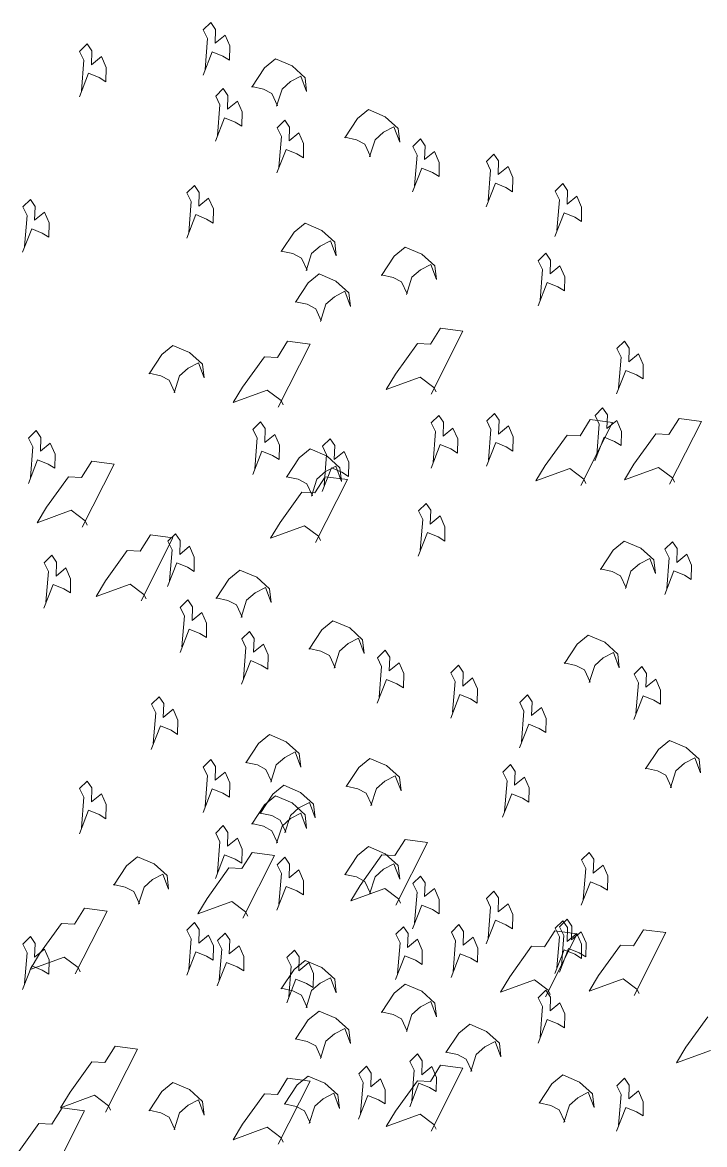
# Model space of a CAD drawing. Header units: millimetres. Extents: x 318905 to 439572, y -5133 to 105868.
# Drawn here: x 438276 to 438834, y 1159 to 2076 of the extents above; entities that cross this region are included whole.
import ezdxf

# ---------------------------------------------------------------- set-up
doc = ezdxf.new("R2010")
doc.units = ezdxf.units.MM
doc.header["$MEASUREMENT"] = 0
doc.layers.add('INTI_Agencement_Stylo_No__82', color=7, linetype='Continuous', lineweight=13, true_color=0xaaaaaa)

# ---------------------------------------------------------------- blocks, each defined once
blk = doc.blocks.new('haie[5]', base_point=(438117.27, -361.73))
at = {"layer": 'INTI_Agencement_Stylo_No__82', "linetype": 'Continuous'}
for p, q in [((438430.12, 2075.66), (438423.87, 2069.51)), ((438433.95, 2070.02), (438430.12, 2075.66)), ((438423.87, 2069.51), (438427.32, 2062.47)), ((438433.56, 2058.75), (438433.95, 2070.02)), ((438441.64, 2065.38), (438433.56, 2058.75)), ((438445.5, 2056.5), (438441.64, 2065.38)), ((438328.98, 2058.06), (438322.74, 2051.89)), ((438332.81, 2052.42), (438328.98, 2058.06)), ((438427.32, 2062.47), (438425.3, 2037.33)), ((438445.31, 2044.88), (438445.5, 2056.5)), ((438322.74, 2051.89), (438326.18, 2044.83)), ((438326.18, 2044.83), (438324.17, 2019.71)), ((438332.41, 2041.15), (438332.81, 2052.42)), ((438340.49, 2047.73), (438332.41, 2041.15)), ((438344.35, 2038.9), (438340.49, 2047.73)), ((438423.71, 2032.5), (438431.22, 2051.76)), ((438431.22, 2051.76), (438439.87, 2048.22)), ((438439.87, 2048.22), (438445.31, 2044.88)), ((438482.8, 2045.97), (438473.8, 2038.62)), ((438496.51, 2040.13), (438482.8, 2045.97)), ((438344.16, 2027.26), (438344.35, 2038.9)), ((438473.8, 2038.62), (438463.41, 2022.84)), ((438507.08, 2030.53), (438496.51, 2040.13)), ((438322.55, 2014.91), (438330.07, 2034.19)), ((438330.07, 2034.19), (438338.72, 2030.62)), ((438338.72, 2030.62), (438344.16, 2027.26)), ((438488.22, 2021.23), (438495.21, 2027.38)), ((438495.21, 2027.38), (438503.71, 2031.79)), ((438503.71, 2031.79), (438508.38, 2019.35)), ((438508.38, 2019.35), (438507.08, 2030.53)), ((438440.21, 2021.66), (438433.98, 2015.54)), ((438444.02, 2016.05), (438440.21, 2021.66)), ((438463.41, 2022.84), (438463.41, 2023.25)), ((438463.41, 2023.25), (438472.95, 2021.16)), ((438472.95, 2021.16), (438479.91, 2017.52)), ((438479.91, 2017.52), (438484.52, 2007.63)), ((438483.78, 2007.22), (438488.22, 2021.23)), ((438433.98, 2015.54), (438437.43, 2008.43)), ((438437.43, 2008.43), (438435.4, 1983.33)), ((438443.64, 2004.76), (438444.02, 2016.05)), ((438451.74, 2011.36), (438443.64, 2004.76)), ((438455.59, 2002.51), (438451.74, 2011.36)), ((438455.42, 1990.89), (438455.59, 2002.51)), ((438558.88, 2004.51), (438549.89, 1997.18)), ((438572.58, 1998.64), (438558.88, 2004.51)), ((438583.17, 1989.11), (438572.58, 1998.64)), ((438433.79, 1978.56), (438441.31, 1997.79)), ((438441.31, 1997.79), (438449.95, 1994.24)), ((438449.95, 1994.24), (438455.42, 1990.89)), ((438490.53, 1995.84), (438484.3, 1989.69)), ((438484.3, 1989.69), (438487.76, 1982.61)), ((438494.37, 1990.18), (438490.53, 1995.84)), ((438493.96, 1978.93), (438494.37, 1990.18)), ((438549.89, 1997.18), (438539.51, 1981.39)), ((438571.28, 1985.98), (438579.78, 1990.36)), ((438579.78, 1990.36), (438584.46, 1977.95)), ((438487.76, 1982.61), (438485.72, 1957.49)), ((438502.06, 1985.54), (438493.96, 1978.93)), ((438505.91, 1976.66), (438502.06, 1985.54)), ((438539.51, 1981.39), (438539.5, 1981.8)), ((438539.5, 1981.8), (438549.05, 1979.71)), ((438564.29, 1979.79), (438571.28, 1985.98)), ((438584.46, 1977.95), (438583.17, 1989.11)), ((438601.44, 1980.48), (438595.21, 1974.35)), ((438605.27, 1974.89), (438601.44, 1980.48)), ((438484.12, 1952.68), (438491.63, 1971.97)), ((438491.63, 1971.97), (438500.28, 1968.38)), ((438505.73, 1965.06), (438505.91, 1976.66)), ((438549.05, 1979.71), (438555.97, 1976.12)), ((438555.97, 1976.12), (438560.59, 1966.19)), ((438559.86, 1965.79), (438564.29, 1979.79)), ((438595.21, 1974.35), (438598.67, 1967.27)), ((438604.88, 1963.64), (438605.27, 1974.89)), ((438500.28, 1968.38), (438505.73, 1965.06)), ((438598.67, 1967.27), (438596.63, 1942.15)), ((438612.98, 1970.2), (438604.88, 1963.64)), ((438616.82, 1961.34), (438612.98, 1970.2)), ((438661.56, 1968.13), (438655.33, 1962.05)), ((438655.33, 1962.05), (438658.78, 1954.92)), ((438665.38, 1962.54), (438661.56, 1968.13)), ((438665, 1951.31), (438665.38, 1962.54)), ((438595.03, 1937.39), (438602.57, 1956.62)), ((438602.57, 1956.62), (438611.2, 1953.06)), ((438611.2, 1953.06), (438616.64, 1949.7)), ((438616.64, 1949.7), (438616.82, 1961.34)), ((438658.78, 1954.92), (438656.76, 1929.82)), ((438673.08, 1957.87), (438665, 1951.31)), ((438676.95, 1948.99), (438673.08, 1957.87)), ((438655.17, 1925.02), (438662.68, 1944.28)), ((438662.68, 1944.28), (438671.3, 1940.71)), ((438676.77, 1937.37), (438676.95, 1948.99)), ((438717.88, 1943.95), (438711.63, 1937.8)), ((438721.68, 1938.34), (438717.88, 1943.95)), ((438416.7, 1942.5), (438410.46, 1936.35)), ((438410.46, 1936.35), (438413.9, 1929.27)), ((438420.52, 1936.86), (438416.7, 1942.5)), ((438420.14, 1925.64), (438420.52, 1936.86)), ((438671.3, 1940.71), (438676.77, 1937.37)), ((438711.63, 1937.8), (438715.08, 1930.7)), ((438721.28, 1927.07), (438721.68, 1938.34)), ((438282.48, 1930.98), (438276.24, 1924.9)), ((438286.3, 1925.39), (438282.48, 1930.98)), ((438285.91, 1914.16), (438286.3, 1925.39)), ((438413.9, 1929.27), (438411.89, 1904.15)), ((438428.22, 1932.19), (438420.14, 1925.64)), ((438432.07, 1923.34), (438428.22, 1932.19)), ((438715.08, 1930.7), (438713.06, 1905.6)), ((438729.4, 1933.63), (438721.28, 1927.07)), ((438733.25, 1924.77), (438729.4, 1933.63)), ((438276.24, 1924.9), (438279.71, 1917.84)), ((438279.71, 1917.84), (438277.67, 1892.7)), ((438294, 1920.72), (438285.91, 1914.16)), ((438297.87, 1911.87), (438294, 1920.72)), ((438410.28, 1899.39), (438417.8, 1918.63)), ((438417.8, 1918.63), (438426.44, 1915.06)), ((438431.89, 1911.7), (438432.07, 1923.34)), ((438711.46, 1900.82), (438718.99, 1920.06)), ((438718.99, 1920.06), (438727.6, 1916.51)), ((438727.6, 1916.51), (438733.05, 1913.15)), ((438733.05, 1913.15), (438733.25, 1924.77)), ((438276.08, 1887.87), (438283.59, 1907.13)), ((438283.59, 1907.13), (438292.22, 1903.6)), ((438297.67, 1900.25), (438297.87, 1911.87)), ((438426.44, 1915.06), (438431.89, 1911.7)), ((438507.05, 1911.56), (438498.03, 1904.21)), ((438520.72, 1905.69), (438507.05, 1911.56)), ((438292.22, 1903.6), (438297.67, 1900.25)), ((438498.03, 1904.21), (438487.64, 1888.43)), ((438531.3, 1896.12), (438520.72, 1905.69)), ((438487.64, 1888.43), (438487.64, 1888.81)), ((438487.64, 1888.81), (438497.17, 1886.76)), ((438512.43, 1886.82), (438519.45, 1892.98)), ((438519.45, 1892.98), (438527.92, 1897.37)), ((438527.92, 1897.37), (438532.61, 1884.96)), ((438532.61, 1884.96), (438531.3, 1896.12)), ((438588.94, 1892.14), (438579.92, 1884.8)), ((438602.63, 1886.29), (438588.94, 1892.14)), ((438497.17, 1886.76), (438504.13, 1883.13)), ((438504.13, 1883.13), (438508.73, 1873.18)), ((438508.01, 1872.78), (438512.43, 1886.82)), ((438579.92, 1884.8), (438569.55, 1869.03)), ((438613.21, 1876.72), (438602.63, 1886.29)), ((438704.01, 1887.12), (438697.78, 1880.98)), ((438697.78, 1880.98), (438701.22, 1873.89)), ((438707.84, 1881.53), (438704.01, 1887.12)), ((438707.44, 1870.24), (438707.84, 1881.53)), ((438518.64, 1870.2), (438509.64, 1862.87)), ((438532.35, 1864.33), (438518.64, 1870.2)), ((438594.35, 1867.43), (438601.35, 1873.57)), ((438601.35, 1873.57), (438609.83, 1878)), ((438609.83, 1878), (438614.53, 1865.54)), ((438614.53, 1865.54), (438613.21, 1876.72)), ((438701.22, 1873.89), (438699.21, 1848.79)), ((438715.54, 1876.85), (438707.44, 1870.24)), ((438719.38, 1867.95), (438715.54, 1876.85)), ((438509.64, 1862.87), (438499.25, 1847.07)), ((438542.9, 1854.77), (438532.35, 1864.33)), ((438569.55, 1869.03), (438569.54, 1869.44)), ((438569.54, 1869.44), (438579.09, 1867.35)), ((438579.09, 1867.35), (438586.04, 1863.69)), ((438586.04, 1863.69), (438590.65, 1853.81)), ((438589.9, 1853.41), (438594.35, 1867.43)), ((438697.6, 1844.01), (438705.12, 1863.23)), ((438705.12, 1863.23), (438713.74, 1859.68)), ((438719.19, 1856.35), (438719.38, 1867.95)), ((438531.05, 1851.62), (438539.55, 1856.03)), ((438539.55, 1856.03), (438544.21, 1843.58)), ((438544.21, 1843.58), (438542.9, 1854.77)), ((438713.74, 1859.68), (438719.19, 1856.35)), ((438499.25, 1847.07), (438499.24, 1847.45)), ((438499.24, 1847.45), (438508.8, 1845.4)), ((438508.8, 1845.4), (438515.75, 1841.75)), ((438519.62, 1831.42), (438524.07, 1845.44)), ((438524.07, 1845.44), (438531.05, 1851.62)), ((438515.75, 1841.75), (438520.35, 1831.84)), ((438617.91, 1825.82), (438609.54, 1812.71)), ((438636.19, 1823.49), (438617.91, 1825.82)), ((438492.84, 1815.21), (438484.48, 1802.04)), ((438511.14, 1812.87), (438492.84, 1815.21)), ((438610.15, 1772.1), (438636.19, 1823.49)), ((438768.3, 1815.27), (438762.05, 1809.19)), ((438772.13, 1809.68), (438768.3, 1815.27)), ((438398.94, 1811.78), (438389.95, 1804.45)), ((438412.64, 1805.97), (438398.94, 1811.78)), ((438485.12, 1761.47), (438511.14, 1812.87)), ((438598.9, 1813.25), (438581.03, 1788.4)), ((438609.54, 1812.71), (438598.9, 1813.25)), ((438762.05, 1809.19), (438765.53, 1802.08)), ((438771.72, 1798.44), (438772.13, 1809.68)), ((438389.95, 1804.45), (438379.56, 1788.66)), ((438411.35, 1793.22), (438419.84, 1797.63)), ((438423.19, 1796.37), (438412.64, 1805.97)), ((438419.84, 1797.63), (438424.5, 1785.2)), ((438473.86, 1802.59), (438455.98, 1777.75)), ((438484.48, 1802.04), (438473.86, 1802.59)), ((438765.53, 1802.08), (438763.5, 1776.95)), ((438779.82, 1805), (438771.72, 1798.44)), ((438783.68, 1796.1), (438779.82, 1805)), ((438379.56, 1788.66), (438379.55, 1789.05)), ((438379.55, 1789.05), (438389.07, 1786.98)), ((438404.35, 1787.04), (438411.35, 1793.22)), ((438424.5, 1785.2), (438423.19, 1796.37)), ((438581.03, 1788.4), (438573.41, 1775.7)), ((438761.87, 1772.16), (438769.41, 1791.42)), ((438769.41, 1791.42), (438778.04, 1787.86)), ((438778.04, 1787.86), (438783.47, 1784.52)), ((438783.47, 1784.52), (438783.68, 1796.1)), ((438389.07, 1786.98), (438396.04, 1783.33)), ((438396.04, 1783.33), (438400.65, 1773.41)), ((438399.92, 1773.06), (438404.35, 1787.04)), ((438573.41, 1775.7), (438601.19, 1785.83)), ((438601.19, 1785.83), (438612.5, 1777.35)), ((438455.98, 1777.75), (438448.36, 1765.06)), ((438448.36, 1765.06), (438476.13, 1775.18)), ((438476.13, 1775.18), (438487.44, 1766.7)), ((438612.5, 1777.35), (438614.23, 1773.77)), ((438487.44, 1766.7), (438489.17, 1763.16)), ((438750.44, 1760.71), (438744.19, 1754.59)), ((438754.27, 1755.06), (438750.44, 1760.71)), ((438616.51, 1754.65), (438610.26, 1748.5)), ((438620.31, 1748.99), (438616.51, 1754.65)), ((438661.91, 1756.31), (438655.68, 1750.16)), ((438665.73, 1750.7), (438661.91, 1756.31)), ((438740.31, 1751.15), (438731.94, 1738.06)), ((438758.6, 1748.83), (438740.31, 1751.15)), ((438744.19, 1754.59), (438747.65, 1747.5)), ((438753.86, 1743.81), (438754.27, 1755.06)), ((438812.92, 1752.1), (438804.55, 1738.97)), ((438831.21, 1749.76), (438812.92, 1752.1)), ((438287.21, 1742.19), (438280.99, 1736.05)), ((438291.04, 1736.58), (438287.21, 1742.19)), ((438470.74, 1749.38), (438464.48, 1743.24)), ((438464.48, 1743.24), (438467.94, 1736.17)), ((438474.54, 1743.79), (438470.74, 1749.38)), ((438474.15, 1732.53), (438474.54, 1743.79)), ((438610.26, 1748.5), (438613.71, 1741.43)), ((438619.93, 1737.74), (438620.31, 1748.99)), ((438628.04, 1744.32), (438619.93, 1737.74)), ((438631.9, 1735.49), (438628.04, 1744.32)), ((438655.68, 1750.16), (438659.12, 1743.12)), ((438659.12, 1743.12), (438657.1, 1717.98)), ((438665.34, 1739.42), (438665.73, 1750.7)), ((438673.42, 1745.99), (438665.34, 1739.42)), ((438677.29, 1737.13), (438673.42, 1745.99)), ((438732.58, 1697.45), (438758.6, 1748.83)), ((438747.65, 1747.5), (438745.64, 1722.37)), ((438761.97, 1750.41), (438753.86, 1743.81)), ((438765.81, 1741.58), (438761.97, 1750.41)), ((438805.17, 1698.42), (438831.21, 1749.76)), ((438280.99, 1736.05), (438284.44, 1728.98)), ((438290.64, 1725.31), (438291.04, 1736.58)), ((438467.94, 1736.17), (438465.91, 1711.04)), ((438482.27, 1739.1), (438474.15, 1732.53)), ((438486.11, 1730.23), (438482.27, 1739.1)), ((438527.54, 1735.6), (438521.28, 1729.44)), ((438531.36, 1729.95), (438527.54, 1735.6)), ((438613.71, 1741.43), (438611.7, 1716.3)), ((438631.69, 1723.85), (438631.9, 1735.49)), ((438677.1, 1725.53), (438677.29, 1737.13)), ((438721.32, 1738.61), (438703.45, 1713.75)), ((438731.94, 1738.06), (438721.32, 1738.61)), ((438744.01, 1717.63), (438751.56, 1736.86)), ((438751.56, 1736.86), (438760.18, 1733.3)), ((438760.18, 1733.3), (438765.62, 1729.92)), ((438765.62, 1729.92), (438765.81, 1741.58)), ((438793.9, 1739.54), (438776.05, 1714.7)), ((438804.55, 1738.97), (438793.9, 1739.54)), ((438284.44, 1728.98), (438282.42, 1703.85)), ((438298.76, 1731.89), (438290.64, 1725.31)), ((438302.6, 1723.04), (438298.76, 1731.89)), ((438464.31, 1706.27), (438471.82, 1725.53)), ((438471.82, 1725.53), (438480.46, 1721.96)), ((438485.91, 1718.61), (438486.11, 1730.23)), ((438511.35, 1727.28), (438502.34, 1719.96)), ((438525.06, 1721.45), (438511.35, 1727.28)), ((438521.28, 1729.44), (438524.74, 1722.38)), ((438530.94, 1718.69), (438531.36, 1729.95)), ((438539.06, 1725.25), (438530.94, 1718.69)), ((438542.91, 1716.44), (438539.06, 1725.25)), ((438610.11, 1711.47), (438617.62, 1730.72)), ((438617.62, 1730.72), (438626.24, 1727.22)), ((438626.24, 1727.22), (438631.69, 1723.85)), ((438655.5, 1713.18), (438663.05, 1732.44)), ((438663.05, 1732.44), (438671.65, 1728.89)), ((438671.65, 1728.89), (438677.1, 1725.53)), ((438280.81, 1699.09), (438288.35, 1718.34)), ((438288.35, 1718.34), (438296.98, 1714.78)), ((438296.98, 1714.78), (438302.42, 1711.4)), ((438302.42, 1711.4), (438302.6, 1723.04)), ((438332.6, 1717.12), (438324.24, 1703.97)), ((438324.87, 1663.38), (438350.93, 1714.78)), ((438350.93, 1714.78), (438332.6, 1717.12)), ((438480.46, 1721.96), (438485.91, 1718.61)), ((438502.34, 1719.96), (438491.97, 1704.15)), ((438524.74, 1722.38), (438522.7, 1697.24)), ((438535.63, 1711.82), (438525.06, 1721.45)), ((438542.71, 1704.79), (438542.91, 1716.44)), ((438776.05, 1714.7), (438768.43, 1701.97)), ((438516.77, 1702.56), (438523.75, 1708.71)), ((438521.11, 1692.42), (438528.64, 1711.69)), ((438523.75, 1708.71), (438532.25, 1713.12)), ((438528.64, 1711.69), (438537.27, 1708.17)), ((438532.25, 1713.12), (438536.94, 1700.66)), ((438536.94, 1700.66), (438535.63, 1711.82)), ((438537.27, 1708.17), (438542.71, 1704.79)), ((438703.45, 1713.75), (438695.83, 1701.06)), ((438695.83, 1701.06), (438723.62, 1711.16)), ((438723.62, 1711.16), (438734.91, 1702.66)), ((438768.43, 1701.97), (438796.21, 1712.11)), ((438796.21, 1712.11), (438807.51, 1703.61)), ((438313.61, 1704.5), (438295.75, 1679.68)), ((438324.24, 1703.97), (438313.61, 1704.5)), ((438491.97, 1704.15), (438491.96, 1704.55)), ((438491.96, 1704.55), (438501.5, 1702.49)), ((438501.5, 1702.49), (438508.46, 1698.85)), ((438508.46, 1698.85), (438513.06, 1688.92)), ((438512.32, 1688.53), (438516.77, 1702.56)), ((438523.44, 1704.49), (438515.07, 1691.37)), ((438515.7, 1650.75), (438541.73, 1702.16)), ((438541.73, 1702.16), (438523.44, 1704.49)), ((438734.91, 1702.66), (438736.64, 1699.12)), ((438807.51, 1703.61), (438809.25, 1700.07)), ((438504.44, 1691.9), (438486.59, 1667.05)), ((438515.07, 1691.37), (438504.44, 1691.9)), ((438295.75, 1679.68), (438288.13, 1666.95)), ((438606.07, 1682.74), (438599.83, 1676.59)), ((438609.89, 1677.13), (438606.07, 1682.74)), ((438288.13, 1666.95), (438315.92, 1677.09)), ((438315.92, 1677.09), (438327.21, 1668.61)), ((438327.21, 1668.61), (438328.95, 1665.05)), ((438599.83, 1676.59), (438603.29, 1669.53)), ((438603.29, 1669.53), (438601.27, 1644.39)), ((438609.49, 1665.88), (438609.89, 1677.13)), ((438617.59, 1672.48), (438609.49, 1665.88)), ((438621.45, 1663.58), (438617.59, 1672.48)), ((438486.59, 1667.05), (438478.94, 1654.35)), ((438478.94, 1654.35), (438506.73, 1664.48)), ((438506.73, 1664.48), (438518.03, 1655.98)), ((438621.27, 1651.94), (438621.45, 1663.58)), ((438380.7, 1656.92), (438372.34, 1643.77)), ((438372.95, 1603.16), (438399, 1654.56)), ((438399, 1654.56), (438380.7, 1656.92)), ((438401.13, 1657.94), (438394.88, 1651.8)), ((438394.88, 1651.8), (438398.35, 1644.73)), ((438404.97, 1652.3), (438401.13, 1657.94)), ((438404.57, 1641.06), (438404.97, 1652.3)), ((438518.03, 1655.98), (438519.76, 1652.42)), ((438599.64, 1639.63), (438607.19, 1658.87)), ((438607.19, 1658.87), (438615.8, 1655.3)), ((438615.8, 1655.3), (438621.27, 1651.94)), ((438768.02, 1651.97), (438759.02, 1644.64)), ((438781.72, 1646.17), (438768.02, 1651.97)), ((438807.63, 1651.44), (438801.4, 1645.3)), ((438811.47, 1645.83), (438807.63, 1651.44)), ((438361.71, 1644.32), (438343.85, 1619.46)), ((438372.34, 1643.77), (438361.71, 1644.32)), ((438398.35, 1644.73), (438396.31, 1619.6)), ((438412.66, 1647.66), (438404.57, 1641.06)), ((438416.51, 1638.79), (438412.66, 1647.66)), ((438759.02, 1644.64), (438748.64, 1628.86)), ((438792.3, 1636.57), (438781.72, 1646.17)), ((438801.4, 1645.3), (438804.87, 1638.26)), ((438811.08, 1634.56), (438811.47, 1645.83)), ((438819.17, 1641.14), (438811.08, 1634.56)), ((438823.05, 1632.26), (438819.17, 1641.14)), ((438299.99, 1640.34), (438293.76, 1634.19)), ((438293.76, 1634.19), (438297.2, 1627.13)), ((438303.81, 1634.69), (438299.99, 1640.34)), ((438303.43, 1623.41), (438303.81, 1634.69)), ((438394.71, 1614.79), (438402.24, 1634.09)), ((438402.24, 1634.09), (438410.88, 1630.53)), ((438416.32, 1627.17), (438416.51, 1638.79)), ((438773.44, 1627.25), (438780.44, 1633.39)), ((438780.44, 1633.39), (438788.93, 1637.83)), ((438788.93, 1637.83), (438793.61, 1625.41)), ((438793.61, 1625.41), (438792.3, 1636.57)), ((438804.87, 1638.26), (438802.83, 1613.1)), ((438822.84, 1620.65), (438823.05, 1632.26)), ((438297.2, 1627.13), (438295.19, 1601.99)), ((438311.52, 1630.02), (438303.43, 1623.41)), ((438315.37, 1621.15), (438311.52, 1630.02)), ((438410.88, 1630.53), (438416.32, 1627.17)), ((438453.82, 1628.26), (438444.83, 1620.93)), ((438467.52, 1622.39), (438453.82, 1628.26)), ((438748.64, 1628.86), (438748.64, 1629.28)), ((438748.64, 1629.28), (438758.19, 1627.17)), ((438758.19, 1627.17), (438765.13, 1623.53)), ((438765.13, 1623.53), (438769.73, 1613.65)), ((438769, 1613.23), (438773.44, 1627.25)), ((438801.24, 1608.31), (438808.76, 1627.55)), ((438808.76, 1627.55), (438817.41, 1624)), ((438817.41, 1624), (438822.84, 1620.65)), ((438293.58, 1597.21), (438301.1, 1616.43)), ((438301.1, 1616.43), (438309.73, 1612.9)), ((438315.16, 1609.57), (438315.37, 1621.15)), ((438343.85, 1619.46), (438336.2, 1606.77)), ((438336.2, 1606.77), (438364, 1616.88)), ((438364, 1616.88), (438375.3, 1608.41)), ((438444.83, 1620.93), (438434.42, 1605.13)), ((438466.23, 1609.68), (438474.72, 1614.09)), ((438478.08, 1612.82), (438467.52, 1622.39)), ((438474.72, 1614.09), (438479.39, 1601.64)), ((438309.73, 1612.9), (438315.16, 1609.57)), ((438375.3, 1608.41), (438377.03, 1604.85)), ((438434.42, 1605.13), (438434.42, 1605.55)), ((438434.42, 1605.55), (438443.96, 1603.44)), ((438459.23, 1603.54), (438466.23, 1609.68)), ((438479.39, 1601.64), (438478.08, 1612.82)), ((438411.22, 1603.95), (438404.99, 1597.8)), ((438404.99, 1597.8), (438408.45, 1590.74)), ((438415.05, 1598.31), (438411.22, 1603.95)), ((438414.65, 1587.04), (438415.05, 1598.31)), ((438443.96, 1603.44), (438450.92, 1599.8)), ((438450.92, 1599.8), (438455.53, 1589.87)), ((438454.8, 1589.53), (438459.23, 1603.54)), ((438408.45, 1590.74), (438406.42, 1565.64)), ((438422.75, 1593.64), (438414.65, 1587.04)), ((438426.59, 1584.8), (438422.75, 1593.64)), ((438529.91, 1586.79), (438520.89, 1579.45)), ((438543.6, 1580.94), (438529.91, 1586.79)), ((438404.81, 1560.82), (438412.33, 1580.1)), ((438412.33, 1580.1), (438420.97, 1576.53)), ((438426.43, 1573.18), (438426.59, 1584.8)), ((438461.53, 1578.11), (438455.3, 1571.98)), ((438465.37, 1572.47), (438461.53, 1578.11)), ((438520.89, 1579.45), (438510.52, 1563.7)), ((438554.18, 1571.38), (438543.6, 1580.94)), ((438420.97, 1576.53), (438426.43, 1573.18)), ((438455.3, 1571.98), (438458.77, 1564.89)), ((438464.97, 1561.24), (438465.37, 1572.47)), ((438473.07, 1567.83), (438464.97, 1561.24)), ((438476.93, 1558.95), (438473.07, 1567.83)), ((438535.31, 1562.05), (438542.31, 1568.24)), ((438542.31, 1568.24), (438550.79, 1572.65)), ((438550.79, 1572.65), (438555.49, 1560.2)), ((438555.49, 1560.2), (438554.18, 1571.38)), ((438729.48, 1567.73), (438719.1, 1551.95)), ((438738.49, 1575.06), (438729.48, 1567.73)), ((438752.2, 1569.28), (438738.49, 1575.06)), ((438762.75, 1559.67), (438752.2, 1569.28)), ((438458.77, 1564.89), (438456.74, 1539.78)), ((438476.74, 1547.33), (438476.93, 1558.95)), ((438510.52, 1563.7), (438510.51, 1564.08)), ((438510.51, 1564.08), (438520.06, 1561.99)), ((438520.06, 1561.99), (438527, 1558.37)), ((438530.86, 1548.06), (438535.31, 1562.05)), ((438572.45, 1562.78), (438566.21, 1556.63)), ((438576.28, 1557.17), (438572.45, 1562.78)), ((438750.9, 1556.51), (438759.4, 1560.89)), ((438759.4, 1560.89), (438764.07, 1548.5)), ((438764.07, 1548.5), (438762.75, 1559.67)), ((438455.14, 1534.95), (438462.65, 1554.25)), ((438462.65, 1554.25), (438471.3, 1550.68)), ((438471.3, 1550.68), (438476.74, 1547.33)), ((438527, 1558.37), (438531.62, 1548.48)), ((438566.21, 1556.63), (438569.69, 1549.59)), ((438569.69, 1549.59), (438567.66, 1524.46)), ((438575.89, 1545.93), (438576.28, 1557.17)), ((438583.99, 1552.5), (438575.89, 1545.93)), ((438587.83, 1543.65), (438583.99, 1552.5)), ((438632.58, 1550.44), (438626.33, 1544.34)), ((438636.41, 1544.84), (438632.58, 1550.44)), ((438719.1, 1551.95), (438719.09, 1552.37)), ((438719.09, 1552.37), (438728.62, 1550.28)), ((438728.62, 1550.28), (438735.6, 1546.65)), ((438739.46, 1536.33), (438743.91, 1550.34)), ((438743.91, 1550.34), (438750.9, 1556.51)), ((438782.46, 1549.42), (438776.23, 1543.29)), ((438786.28, 1543.81), (438782.46, 1549.42)), ((438587.65, 1532.01), (438587.83, 1543.65)), ((438626.33, 1544.34), (438629.81, 1537.22)), ((438636.01, 1533.55), (438636.41, 1544.84)), ((438644.1, 1540.14), (438636.01, 1533.55)), ((438647.97, 1531.28), (438644.1, 1540.14)), ((438735.6, 1546.65), (438740.2, 1536.72)), ((438776.23, 1543.29), (438779.67, 1536.19)), ((438785.88, 1532.52), (438786.28, 1543.81)), ((438566.04, 1519.65), (438573.59, 1538.91)), ((438573.59, 1538.91), (438582.21, 1535.36)), ((438582.21, 1535.36), (438587.65, 1532.01)), ((438629.81, 1537.22), (438627.77, 1512.09)), ((438647.77, 1519.64), (438647.97, 1531.28)), ((438779.67, 1536.19), (438777.66, 1511.1)), ((438793.99, 1539.12), (438785.88, 1532.52)), ((438797.84, 1530.27), (438793.99, 1539.12)), ((438387.71, 1524.78), (438381.47, 1518.63)), ((438391.55, 1519.14), (438387.71, 1524.78)), ((438626.19, 1507.32), (438633.69, 1526.54)), ((438633.69, 1526.54), (438642.31, 1523)), ((438642.31, 1523), (438647.77, 1519.64)), ((438688.89, 1526.22), (438682.63, 1520.07)), ((438692.71, 1520.62), (438688.89, 1526.22)), ((438776.05, 1506.29), (438783.58, 1525.52)), ((438783.58, 1525.52), (438792.2, 1522)), ((438792.2, 1522), (438797.65, 1518.65)), ((438797.65, 1518.65), (438797.84, 1530.27)), ((438381.47, 1518.63), (438384.93, 1511.57)), ((438391.15, 1507.9), (438391.55, 1519.14)), ((438399.24, 1514.5), (438391.15, 1507.9)), ((438403.08, 1505.6), (438399.24, 1514.5)), ((438682.63, 1520.07), (438686.11, 1513)), ((438686.11, 1513), (438684.08, 1487.89)), ((438692.3, 1509.35), (438692.71, 1520.62)), ((438700.42, 1515.93), (438692.3, 1509.35)), ((438704.26, 1507.04), (438700.42, 1515.93)), ((438384.93, 1511.57), (438382.91, 1486.46)), ((438402.89, 1494.01), (438403.08, 1505.6)), ((438704.07, 1495.44), (438704.26, 1507.04)), ((438381.29, 1481.65), (438388.82, 1500.88)), ((438388.82, 1500.88), (438397.46, 1497.34)), ((438397.46, 1497.34), (438402.89, 1494.01)), ((438682.48, 1483.1), (438689.99, 1502.36)), ((438689.99, 1502.36), (438698.61, 1498.78)), ((438698.61, 1498.78), (438704.07, 1495.44)), ((438469.05, 1486.52), (438458.66, 1470.73)), ((438478.05, 1493.82), (438469.05, 1486.52)), ((438491.74, 1487.99), (438478.05, 1493.82)), ((438502.31, 1478.41), (438491.74, 1487.99)), ((438804.99, 1489.1), (438796, 1481.77)), ((438818.68, 1483.25), (438804.99, 1489.1)), ((438490.45, 1475.27), (438498.94, 1479.66)), ((438498.94, 1479.66), (438503.62, 1467.22)), ((438503.62, 1467.22), (438502.31, 1478.41)), ((438796, 1481.77), (438785.6, 1465.99)), ((438829.27, 1473.66), (438818.68, 1483.25)), ((438430.12, 1473.5), (438423.87, 1467.35)), ((438423.87, 1467.35), (438427.32, 1460.3)), ((438433.95, 1467.85), (438430.12, 1473.5)), ((438433.56, 1456.59), (438433.95, 1467.85)), ((438458.66, 1470.73), (438458.65, 1471.09)), ((438458.65, 1471.09), (438468.2, 1469.03)), ((438468.2, 1469.03), (438475.12, 1465.39)), ((438479.02, 1455.04), (438483.44, 1469.13)), ((438483.44, 1469.13), (438490.45, 1475.27)), ((438550.95, 1467.08), (438540.57, 1451.31)), ((438559.95, 1474.43), (438550.95, 1467.08)), ((438573.65, 1468.6), (438559.95, 1474.43)), ((438584.23, 1458.99), (438573.65, 1468.6)), ((438675.04, 1469.39), (438668.8, 1463.23)), ((438678.85, 1463.77), (438675.04, 1469.39)), ((438810.39, 1464.38), (438817.39, 1470.53)), ((438817.39, 1470.53), (438825.88, 1474.93)), ((438825.88, 1474.93), (438830.55, 1462.5)), ((438830.55, 1462.5), (438829.27, 1473.66)), ((438427.32, 1460.3), (438425.3, 1435.16)), ((438441.64, 1463.22), (438433.56, 1456.59)), ((438445.5, 1454.33), (438441.64, 1463.22)), ((438475.12, 1465.39), (438479.74, 1455.48)), ((438572.35, 1455.87), (438580.85, 1460.26)), ((438580.85, 1460.26), (438585.53, 1447.83)), ((438585.53, 1447.83), (438584.23, 1458.99)), ((438668.8, 1463.23), (438672.23, 1456.18)), ((438678.46, 1452.55), (438678.85, 1463.77)), ((438686.55, 1459.11), (438678.46, 1452.55)), ((438690.41, 1450.26), (438686.55, 1459.11)), ((438785.6, 1465.99), (438785.6, 1466.37)), ((438785.6, 1466.37), (438795.15, 1464.3)), ((438795.15, 1464.3), (438802.08, 1460.67)), ((438802.08, 1460.67), (438806.69, 1450.74)), ((438805.96, 1450.37), (438810.39, 1464.38)), ((438328.98, 1455.9), (438322.74, 1449.73)), ((438322.74, 1449.73), (438326.18, 1442.67)), ((438332.81, 1450.25), (438328.98, 1455.9)), ((438332.41, 1438.99), (438332.81, 1450.25)), ((438423.71, 1430.33), (438431.22, 1449.59)), ((438431.22, 1449.59), (438439.87, 1446.06)), ((438445.31, 1442.71), (438445.5, 1454.33)), ((438489.66, 1452.49), (438480.65, 1445.14)), ((438503.37, 1446.64), (438489.66, 1452.49)), ((438540.57, 1451.31), (438540.57, 1451.7)), ((438540.57, 1451.7), (438550.11, 1449.65)), ((438550.11, 1449.65), (438557.05, 1446)), ((438560.92, 1435.7), (438565.36, 1449.71)), ((438565.36, 1449.71), (438572.35, 1455.87)), ((438672.23, 1456.18), (438670.23, 1431.08)), ((438690.2, 1438.62), (438690.41, 1450.26)), ((438326.18, 1442.67), (438324.17, 1417.55)), ((438340.49, 1445.56), (438332.41, 1438.99)), ((438344.35, 1436.73), (438340.49, 1445.56)), ((438439.87, 1446.06), (438445.31, 1442.71)), ((438480.65, 1445.14), (438470.26, 1429.33)), ((438482.8, 1443.8), (438473.8, 1436.45)), ((438496.51, 1437.97), (438482.8, 1443.8)), ((438513.93, 1437.03), (438503.37, 1446.64)), ((438557.05, 1446), (438561.66, 1436.07)), ((438668.6, 1426.32), (438676.13, 1445.54)), ((438676.13, 1445.54), (438684.77, 1441.97)), ((438684.77, 1441.97), (438690.2, 1438.62)), ((438322.55, 1412.75), (438330.07, 1432.03)), ((438330.07, 1432.03), (438338.72, 1428.46)), ((438344.16, 1425.09), (438344.35, 1436.73)), ((438473.8, 1436.45), (438463.41, 1420.68)), ((438495.08, 1427.74), (438502.08, 1433.89)), ((438507.08, 1428.36), (438496.51, 1437.97)), ((438502.08, 1433.89), (438510.57, 1438.3)), ((438510.57, 1438.3), (438515.24, 1425.86)), ((438515.24, 1425.86), (438513.93, 1437.03)), ((438338.72, 1428.46), (438344.16, 1425.09)), ((438463.41, 1420.68), (438463.41, 1421.09)), ((438463.41, 1421.09), (438472.95, 1419)), ((438470.26, 1429.33), (438470.25, 1429.73)), ((438470.25, 1429.73), (438479.81, 1427.69)), ((438479.81, 1427.69), (438486.77, 1424.03)), ((438486.77, 1424.03), (438491.38, 1414.12)), ((438488.22, 1419.06), (438495.21, 1425.22)), ((438490.62, 1413.71), (438495.08, 1427.74)), ((438495.21, 1425.22), (438503.71, 1429.63)), ((438503.71, 1429.63), (438508.38, 1417.18)), ((438508.38, 1417.18), (438507.08, 1428.36)), ((438440.21, 1419.49), (438433.98, 1413.38)), ((438433.98, 1413.38), (438437.43, 1406.27)), ((438444.02, 1413.89), (438440.21, 1419.49)), ((438443.64, 1402.6), (438444.02, 1413.89)), ((438472.95, 1419), (438479.91, 1415.36)), ((438479.91, 1415.36), (438484.52, 1405.46)), ((438483.78, 1405.06), (438488.22, 1419.06)), ((438437.43, 1406.27), (438435.4, 1381.16)), ((438451.74, 1409.2), (438443.64, 1402.6)), ((438455.59, 1400.35), (438451.74, 1409.2)), ((438588.91, 1408.11), (438580.56, 1395)), ((438581.17, 1354.39), (438607.21, 1405.77)), ((438607.21, 1405.77), (438588.91, 1408.11)), ((438369.97, 1394.04), (438360.96, 1386.71)), ((438383.66, 1388.24), (438369.97, 1394.04)), ((438433.79, 1376.4), (438441.31, 1395.63)), ((438441.31, 1395.63), (438449.95, 1392.07)), ((438455.42, 1388.73), (438455.59, 1400.35)), ((438463.86, 1397.47), (438455.5, 1384.34)), ((438456.13, 1343.76), (438482.15, 1395.18)), ((438482.15, 1395.18), (438463.86, 1397.47)), ((438490.53, 1393.68), (438484.3, 1387.53)), ((438494.37, 1388.02), (438490.53, 1393.68)), ((438549.89, 1395.01), (438539.51, 1379.22)), ((438558.88, 1402.35), (438549.89, 1395.01)), ((438569.91, 1395.55), (438552.05, 1370.67)), ((438572.58, 1396.48), (438558.88, 1402.35)), ((438580.56, 1395), (438569.91, 1395.55)), ((438583.17, 1386.94), (438572.58, 1396.48)), ((438739.31, 1397.58), (438733.06, 1391.46)), ((438743.15, 1391.99), (438739.31, 1397.58)), ((438360.96, 1386.71), (438350.56, 1370.91)), ((438394.22, 1378.67), (438383.66, 1388.24)), ((438444.86, 1384.88), (438427.01, 1360.08)), ((438455.5, 1384.34), (438444.86, 1384.88)), ((438449.95, 1392.07), (438455.42, 1388.73)), ((438484.3, 1387.53), (438487.76, 1380.45)), ((438493.96, 1376.76), (438494.37, 1388.02)), ((438571.28, 1383.82), (438579.78, 1388.19)), ((438579.78, 1388.19), (438584.46, 1375.78)), ((438584.46, 1375.78), (438583.17, 1386.94)), ((438733.06, 1391.46), (438736.55, 1384.37)), ((438736.55, 1384.37), (438734.5, 1359.23)), ((438742.74, 1380.72), (438743.15, 1391.99)), ((438750.83, 1387.28), (438742.74, 1380.72)), ((438754.69, 1378.41), (438750.83, 1387.28)), ((438375.37, 1369.32), (438382.36, 1375.46)), ((438382.36, 1375.46), (438390.85, 1379.92)), ((438390.85, 1379.92), (438395.51, 1367.49)), ((438395.51, 1367.49), (438394.22, 1378.67)), ((438487.76, 1380.45), (438485.72, 1355.33)), ((438502.06, 1383.38), (438493.96, 1376.76)), ((438505.91, 1374.49), (438502.06, 1383.38)), ((438539.51, 1379.22), (438539.5, 1379.64)), ((438539.5, 1379.64), (438549.05, 1377.55)), ((438549.05, 1377.55), (438555.97, 1373.95)), ((438559.86, 1363.62), (438564.29, 1377.63)), ((438564.29, 1377.63), (438571.28, 1383.82)), ((438601.44, 1378.32), (438595.21, 1372.19)), ((438605.27, 1372.73), (438601.44, 1378.32)), ((438754.49, 1366.78), (438754.69, 1378.41)), ((438350.56, 1370.91), (438350.55, 1371.34)), ((438350.55, 1371.34), (438360.09, 1369.25)), ((438360.09, 1369.25), (438367.06, 1365.61)), ((438370.93, 1355.3), (438375.37, 1369.32)), ((438484.12, 1350.51), (438491.63, 1369.81)), ((438491.63, 1369.81), (438500.28, 1366.22)), ((438500.28, 1366.22), (438505.73, 1362.89)), ((438505.73, 1362.89), (438505.91, 1374.49)), ((438552.05, 1370.67), (438544.44, 1357.96)), ((438544.44, 1357.96), (438572.22, 1368.12)), ((438555.97, 1373.95), (438560.59, 1364.02)), ((438572.22, 1368.12), (438583.53, 1359.61)), ((438595.21, 1372.19), (438598.67, 1365.11)), ((438604.88, 1361.48), (438605.27, 1372.73)), ((438612.98, 1368.04), (438604.88, 1361.48)), ((438616.82, 1359.17), (438612.98, 1368.04)), ((438661.56, 1365.97), (438655.33, 1359.89)), ((438665.38, 1360.38), (438661.56, 1365.97)), ((438732.89, 1354.47), (438740.41, 1373.69)), ((438740.41, 1373.69), (438749.05, 1370.14)), ((438749.05, 1370.14), (438754.49, 1366.78)), ((438367.06, 1365.61), (438371.68, 1355.7)), ((438427.01, 1360.08), (438419.38, 1347.34)), ((438419.38, 1347.34), (438447.15, 1357.46)), ((438447.15, 1357.46), (438458.46, 1348.98)), ((438583.53, 1359.61), (438585.25, 1356.02)), ((438598.67, 1365.11), (438596.63, 1339.99)), ((438616.64, 1347.54), (438616.82, 1359.17)), ((438655.33, 1359.89), (438658.78, 1352.76)), ((438665, 1349.14), (438665.38, 1360.38)), ((438326.79, 1352.09), (438318.43, 1338.96)), ((438319.07, 1298.35), (438345.11, 1349.73)), ((438345.11, 1349.73), (438326.79, 1352.09)), ((438458.46, 1348.98), (438460.2, 1345.43)), ((438595.03, 1335.23), (438602.57, 1354.45)), ((438602.57, 1354.45), (438611.2, 1350.9)), ((438611.2, 1350.9), (438616.64, 1347.54)), ((438658.78, 1352.76), (438656.76, 1327.65)), ((438673.08, 1355.7), (438665, 1349.14)), ((438676.95, 1346.82), (438673.08, 1355.7)), ((438307.79, 1339.5), (438289.94, 1314.63)), ((438318.43, 1338.96), (438307.79, 1339.5)), ((438416.7, 1340.34), (438410.46, 1334.19)), ((438420.52, 1334.7), (438416.7, 1340.34)), ((438632.92, 1338.6), (438626.69, 1332.47)), ((438636.74, 1333.01), (438632.92, 1338.6)), ((438655.17, 1322.86), (438662.68, 1342.12)), ((438662.68, 1342.12), (438671.3, 1338.55)), ((438671.3, 1338.55), (438676.77, 1335.2)), ((438676.77, 1335.2), (438676.95, 1346.82)), ((438717.88, 1341.78), (438711.63, 1335.63)), ((438721.46, 1343), (438715.21, 1336.85)), ((438721.68, 1336.17), (438717.88, 1341.78)), ((438725.26, 1337.37), (438721.46, 1343)), ((438410.46, 1334.19), (438413.9, 1327.11)), ((438420.14, 1323.48), (438420.52, 1334.7)), ((438428.22, 1330.02), (438420.14, 1323.48)), ((438432.07, 1321.17), (438428.22, 1330.02)), ((438441.75, 1331.69), (438435.5, 1325.52)), ((438445.54, 1326.06), (438441.75, 1331.69)), ((438587.53, 1336.91), (438581.28, 1330.76)), ((438581.28, 1330.76), (438584.74, 1323.7)), ((438591.33, 1331.29), (438587.53, 1336.91)), ((438590.94, 1320.02), (438591.33, 1331.29)), ((438626.69, 1332.47), (438630.12, 1325.38)), ((438636.36, 1321.71), (438636.74, 1333.01)), ((438711.33, 1333.45), (438702.97, 1320.35)), ((438703.59, 1279.71), (438729.61, 1331.12)), ((438729.61, 1331.12), (438711.33, 1333.45)), ((438711.63, 1335.63), (438715.08, 1328.54)), ((438715.21, 1336.85), (438718.66, 1329.77)), ((438718.66, 1329.77), (438716.65, 1304.67)), ((438721.28, 1324.91), (438721.68, 1336.17)), ((438729.4, 1331.47), (438721.28, 1324.91)), ((438724.88, 1326.1), (438725.26, 1337.37)), ((438732.98, 1332.72), (438724.88, 1326.1)), ((438733.25, 1322.6), (438729.4, 1331.47)), ((438736.83, 1323.82), (438732.98, 1332.72)), ((438783.94, 1334.38), (438775.57, 1321.28)), ((438776.18, 1280.69), (438802.22, 1332.07)), ((438802.22, 1332.07), (438783.94, 1334.38)), ((438282.48, 1328.82), (438276.24, 1322.74)), ((438276.24, 1322.74), (438279.71, 1315.68)), ((438286.3, 1323.23), (438282.48, 1328.82)), ((438285.91, 1311.99), (438286.3, 1323.23)), ((438413.9, 1327.11), (438411.89, 1301.99)), ((438431.89, 1309.54), (438432.07, 1321.17)), ((438435.5, 1325.52), (438438.94, 1318.46)), ((438445.14, 1314.79), (438445.54, 1326.06)), ((438453.27, 1321.39), (438445.14, 1314.79)), ((438457.13, 1312.51), (438453.27, 1321.39)), ((438584.74, 1323.7), (438582.7, 1298.6)), ((438599.04, 1326.61), (438590.94, 1320.02)), ((438602.9, 1317.78), (438599.04, 1326.61)), ((438630.12, 1325.38), (438628.12, 1300.25)), ((438644.45, 1328.27), (438636.36, 1321.71)), ((438648.3, 1319.46), (438644.45, 1328.27)), ((438692.34, 1320.88), (438674.48, 1296.04)), ((438702.97, 1320.35), (438692.34, 1320.88)), ((438715.08, 1328.54), (438713.06, 1303.43)), ((438733.05, 1310.98), (438733.25, 1322.6)), ((438736.65, 1312.21), (438736.83, 1323.82)), ((438764.92, 1321.81), (438747.06, 1296.99)), ((438775.57, 1321.28), (438764.92, 1321.81)), ((438279.71, 1315.68), (438277.67, 1290.54)), ((438289.94, 1314.63), (438282.31, 1301.95)), ((438282.31, 1301.95), (438310.11, 1312.08)), ((438294, 1318.56), (438285.91, 1311.99)), ((438297.87, 1309.71), (438294, 1318.56)), ((438310.11, 1312.08), (438321.39, 1303.58)), ((438410.28, 1297.23), (438417.8, 1316.47)), ((438417.8, 1316.47), (438426.44, 1312.9)), ((438426.44, 1312.9), (438431.89, 1309.54)), ((438438.94, 1318.46), (438436.93, 1293.32)), ((438456.94, 1300.87), (438457.13, 1312.51)), ((438498.53, 1317.86), (438492.28, 1311.71)), ((438492.28, 1311.71), (438495.76, 1304.64)), ((438502.36, 1312.24), (438498.53, 1317.86)), ((438501.96, 1300.97), (438502.36, 1312.24)), ((438581.1, 1293.77), (438588.63, 1313.01)), ((438588.63, 1313.01), (438597.25, 1309.51)), ((438602.71, 1306.15), (438602.9, 1317.78)), ((438626.51, 1295.51), (438634.04, 1314.74)), ((438634.04, 1314.74), (438642.67, 1311.18)), ((438642.67, 1311.18), (438648.13, 1307.8)), ((438648.13, 1307.8), (438648.3, 1319.46)), ((438711.46, 1298.66), (438718.99, 1317.9)), ((438715.04, 1299.87), (438722.57, 1319.11)), ((438718.99, 1317.9), (438727.6, 1314.34)), ((438722.57, 1319.11), (438731.2, 1315.58)), ((438727.6, 1314.34), (438733.05, 1310.98)), ((438731.2, 1315.58), (438736.65, 1312.21)), ((438276.08, 1285.71), (438283.59, 1304.97)), ((438283.59, 1304.97), (438292.22, 1301.43)), ((438297.67, 1298.09), (438297.87, 1309.71)), ((438321.39, 1303.58), (438323.14, 1300.03)), ((438435.33, 1288.54), (438442.85, 1307.77)), ((438442.85, 1307.77), (438451.47, 1304.23)), ((438451.47, 1304.23), (438456.94, 1300.87)), ((438498.03, 1302.05), (438487.64, 1286.27)), ((438495.76, 1304.64), (438493.72, 1279.53)), ((438507.05, 1309.4), (438498.03, 1302.05)), ((438510.07, 1307.57), (438501.96, 1300.97)), ((438520.72, 1303.53), (438507.05, 1309.4)), ((438513.93, 1298.7), (438510.07, 1307.57)), ((438531.3, 1293.96), (438520.72, 1303.53)), ((438597.25, 1309.51), (438602.71, 1306.15)), ((438292.22, 1301.43), (438297.67, 1298.09)), ((438492.12, 1274.72), (438499.65, 1293.94)), ((438499.65, 1293.94), (438508.3, 1290.46)), ((438513.72, 1287.1), (438513.93, 1298.7)), ((438519.45, 1290.82), (438527.92, 1295.21)), ((438527.92, 1295.21), (438532.61, 1282.8)), ((438532.61, 1282.8), (438531.3, 1293.96)), ((438674.48, 1296.04), (438666.85, 1283.33)), ((438666.85, 1283.33), (438694.62, 1293.46)), ((438694.62, 1293.46), (438705.93, 1284.94)), ((438747.06, 1296.99), (438739.44, 1284.26)), ((438739.44, 1284.26), (438767.21, 1294.4)), ((438767.21, 1294.4), (438778.52, 1285.89)), ((438487.64, 1286.27), (438487.64, 1286.65)), ((438487.64, 1286.65), (438497.17, 1284.59)), ((438497.17, 1284.59), (438504.13, 1280.97)), ((438508.01, 1270.62), (438512.43, 1284.66)), ((438508.3, 1290.46), (438513.72, 1287.1)), ((438512.43, 1284.66), (438519.45, 1290.82)), ((438588.94, 1289.98), (438579.92, 1282.64)), ((438602.63, 1284.12), (438588.94, 1289.98)), ((438613.21, 1274.55), (438602.63, 1284.12)), ((438704.01, 1284.95), (438697.78, 1278.82)), ((438707.84, 1279.36), (438704.01, 1284.95)), ((438705.93, 1284.94), (438707.64, 1281.39)), ((438778.52, 1285.89), (438780.27, 1282.33)), ((438504.13, 1280.97), (438508.73, 1271.02)), ((438579.92, 1282.64), (438569.55, 1266.87)), ((438601.35, 1271.41), (438609.83, 1275.84)), ((438609.83, 1275.84), (438614.53, 1263.37)), ((438614.53, 1263.37), (438613.21, 1274.55)), ((438697.78, 1278.82), (438701.22, 1271.73)), ((438707.44, 1268.08), (438707.84, 1279.36)), ((438715.54, 1274.69), (438707.44, 1268.08)), ((438719.38, 1265.79), (438715.54, 1274.69)), ((438518.64, 1268.03), (438509.64, 1260.7)), ((438532.35, 1262.17), (438518.64, 1268.03)), ((438569.55, 1266.87), (438569.54, 1267.28)), ((438569.54, 1267.28), (438579.09, 1265.19)), ((438579.09, 1265.19), (438586.04, 1261.53)), ((438589.9, 1251.25), (438594.35, 1265.27)), ((438594.35, 1265.27), (438601.35, 1271.41)), ((438701.22, 1271.73), (438699.21, 1246.62)), ((438719.19, 1254.19), (438719.38, 1265.79)), ((438509.64, 1260.7), (438499.25, 1244.91)), ((438542.9, 1252.61), (438532.35, 1262.17)), ((438586.04, 1261.53), (438590.65, 1251.65)), ((438641.7, 1257.19), (438632.71, 1249.89)), ((438655.41, 1251.37), (438641.7, 1257.19)), ((438697.6, 1241.84), (438705.12, 1261.07)), ((438705.12, 1261.07), (438713.74, 1257.51)), ((438713.74, 1257.51), (438719.19, 1254.19)), ((438836.36, 1263.3), (438818.49, 1238.5)), ((438524.07, 1243.28), (438531.05, 1249.45)), ((438531.05, 1249.45), (438539.55, 1253.86)), ((438539.55, 1253.86), (438544.21, 1241.42)), ((438544.21, 1241.42), (438542.9, 1252.61)), ((438632.71, 1249.89), (438622.32, 1234.09)), ((438665.97, 1241.78), (438655.41, 1251.37)), ((438351.72, 1239.18), (438343.34, 1226.07)), ((438370, 1236.85), (438351.72, 1239.18)), ((438499.25, 1244.91), (438499.24, 1245.29)), ((438499.24, 1245.29), (438508.8, 1243.23)), ((438508.8, 1243.23), (438515.75, 1239.59)), ((438515.75, 1239.59), (438520.35, 1229.68)), ((438519.62, 1229.26), (438524.07, 1243.28)), ((438647.12, 1232.52), (438654.12, 1238.64)), ((438654.12, 1238.64), (438662.62, 1243.05)), ((438662.62, 1243.05), (438667.29, 1230.6)), ((438667.29, 1230.6), (438665.97, 1241.78)), ((438818.49, 1238.5), (438810.85, 1225.77)), ((438343.96, 1185.47), (438370, 1236.85)), ((438599.11, 1232.93), (438592.88, 1226.76)), ((438602.93, 1227.29), (438599.11, 1232.93)), ((438622.32, 1234.09), (438622.32, 1234.51)), ((438622.32, 1234.51), (438631.85, 1232.42)), ((438631.85, 1232.42), (438638.82, 1228.76)), ((438638.82, 1228.76), (438643.42, 1218.86)), ((438642.69, 1218.49), (438647.12, 1232.52)), ((438810.85, 1225.77), (438838.66, 1235.88)), ((438332.72, 1226.63), (438314.86, 1201.76)), ((438343.34, 1226.07), (438332.72, 1226.63)), ((438557.31, 1222.89), (438551.07, 1216.76)), ((438561.13, 1217.25), (438557.31, 1222.89)), ((438592.88, 1226.76), (438596.35, 1219.7)), ((438596.35, 1219.7), (438594.3, 1194.6)), ((438602.54, 1216), (438602.93, 1227.29)), ((438610.65, 1222.61), (438602.54, 1216)), ((438617.91, 1223.66), (438609.54, 1210.54)), ((438610.15, 1169.93), (438636.19, 1221.33)), ((438614.5, 1213.76), (438610.65, 1222.61)), ((438636.19, 1221.33), (438617.91, 1223.66)), ((438492.84, 1213.04), (438484.48, 1199.88)), ((438485.12, 1159.31), (438511.14, 1210.7)), ((438511.14, 1210.7), (438492.84, 1213.04)), ((438509.58, 1214.92), (438500.57, 1207.6)), ((438523.28, 1209.14), (438509.58, 1214.92)), ((438551.07, 1216.76), (438554.52, 1209.67)), ((438560.73, 1205.96), (438561.13, 1217.25)), ((438568.83, 1212.58), (438560.73, 1205.96)), ((438572.68, 1203.73), (438568.83, 1212.58)), ((438598.9, 1211.09), (438581.03, 1186.23)), ((438609.54, 1210.54), (438598.9, 1211.09)), ((438614.32, 1202.14), (438614.5, 1213.76)), ((438717.79, 1215.75), (438708.79, 1208.41)), ((438731.5, 1209.92), (438717.79, 1215.75)), ((438768.3, 1213.1), (438762.05, 1207.02)), ((438772.13, 1207.51), (438768.3, 1213.1)), ((438314.86, 1201.76), (438307.21, 1189.05)), ((438389.95, 1202.28), (438379.56, 1186.49)), ((438398.94, 1209.62), (438389.95, 1202.28)), ((438412.64, 1203.8), (438398.94, 1209.62)), ((438423.19, 1194.21), (438412.64, 1203.8)), ((438500.57, 1207.6), (438490.19, 1191.81)), ((438533.86, 1199.55), (438523.28, 1209.14)), ((438554.52, 1209.67), (438552.5, 1184.54)), ((438572.51, 1192.09), (438572.68, 1203.73)), ((438592.7, 1189.8), (438600.22, 1209.03)), ((438600.22, 1209.03), (438608.86, 1205.49)), ((438608.86, 1205.49), (438614.32, 1202.14)), ((438708.79, 1208.41), (438698.41, 1192.64)), ((438730.2, 1197.22), (438738.69, 1201.59)), ((438742.07, 1200.34), (438731.5, 1209.92)), ((438738.69, 1201.59), (438743.38, 1189.18)), ((438762.05, 1207.02), (438765.53, 1199.91)), ((438771.72, 1196.28), (438772.13, 1207.51)), ((438779.82, 1202.84), (438771.72, 1196.28)), ((438783.68, 1193.94), (438779.82, 1202.84)), ((438307.21, 1189.05), (438334.99, 1199.17)), ((438334.99, 1199.17), (438346.3, 1190.69)), ((438411.35, 1191.05), (438419.84, 1195.46)), ((438419.84, 1195.46), (438424.5, 1183.03)), ((438424.5, 1183.03), (438423.19, 1194.21)), ((438473.86, 1200.43), (438455.98, 1175.59)), ((438484.48, 1199.88), (438473.86, 1200.43)), ((438490.19, 1191.81), (438490.18, 1192.22)), ((438490.18, 1192.22), (438499.74, 1190.13)), ((438514.99, 1190.2), (438522, 1196.37)), ((438522, 1196.37), (438530.47, 1200.81)), ((438530.47, 1200.81), (438535.15, 1188.37)), ((438535.15, 1188.37), (438533.86, 1199.55)), ((438550.89, 1179.73), (438558.41, 1199.01)), ((438558.41, 1199.01), (438567.05, 1195.45)), ((438567.05, 1195.45), (438572.51, 1192.09)), ((438698.41, 1192.64), (438698.4, 1193.05)), ((438698.4, 1193.05), (438707.95, 1190.95)), ((438723.21, 1191.04), (438730.2, 1197.22)), ((438743.38, 1189.18), (438742.07, 1200.34)), ((438765.53, 1199.91), (438763.5, 1174.79)), ((438783.47, 1182.35), (438783.68, 1193.94)), ((438308.47, 1188.8), (438300.11, 1175.69)), ((438300.74, 1135.11), (438326.77, 1186.46)), ((438326.77, 1186.46), (438308.47, 1188.8)), ((438346.3, 1190.69), (438348.05, 1187.14)), ((438379.56, 1186.49), (438379.55, 1186.89)), ((438379.55, 1186.89), (438389.07, 1184.81)), ((438389.07, 1184.81), (438396.04, 1181.17)), ((438399.92, 1170.89), (438404.35, 1184.88)), ((438404.35, 1184.88), (438411.35, 1191.05)), ((438499.74, 1190.13), (438506.68, 1186.47)), ((438506.68, 1186.47), (438511.3, 1176.59)), ((438510.55, 1176.19), (438514.99, 1190.2)), ((438581.03, 1186.23), (438573.41, 1173.54)), ((438573.41, 1173.54), (438601.19, 1183.66)), ((438601.19, 1183.66), (438612.5, 1175.18)), ((438707.95, 1190.95), (438714.89, 1187.37)), ((438714.89, 1187.37), (438719.5, 1177.44)), ((438718.76, 1177.02), (438723.21, 1191.04)), ((438761.87, 1169.99), (438769.41, 1189.25)), ((438769.41, 1189.25), (438778.04, 1185.7)), ((438778.04, 1185.7), (438783.47, 1182.35)), ((438289.47, 1176.25), (438271.62, 1151.4)), ((438300.11, 1175.69), (438289.47, 1176.25)), ((438396.04, 1181.17), (438400.65, 1171.24)), ((438455.98, 1175.59), (438448.36, 1162.89)), ((438612.5, 1175.18), (438614.23, 1171.6)), ((438448.36, 1162.89), (438476.13, 1173.02)), ((438476.13, 1173.02), (438487.44, 1164.54)), ((438487.44, 1164.54), (438489.17, 1160.99))]:
    blk.add_line(p, q, dxfattribs=at)

msp = doc.modelspace()

# ---------------------------------------------------------------- block references
at = {"layer": 'INTI_Agencement_Stylo_No__82', "linetype": 'Continuous'}
msp.add_blockref('haie[5]', (438117.268, -361.728), dxfattribs=at)

doc.saveas('drawing.dxf')
